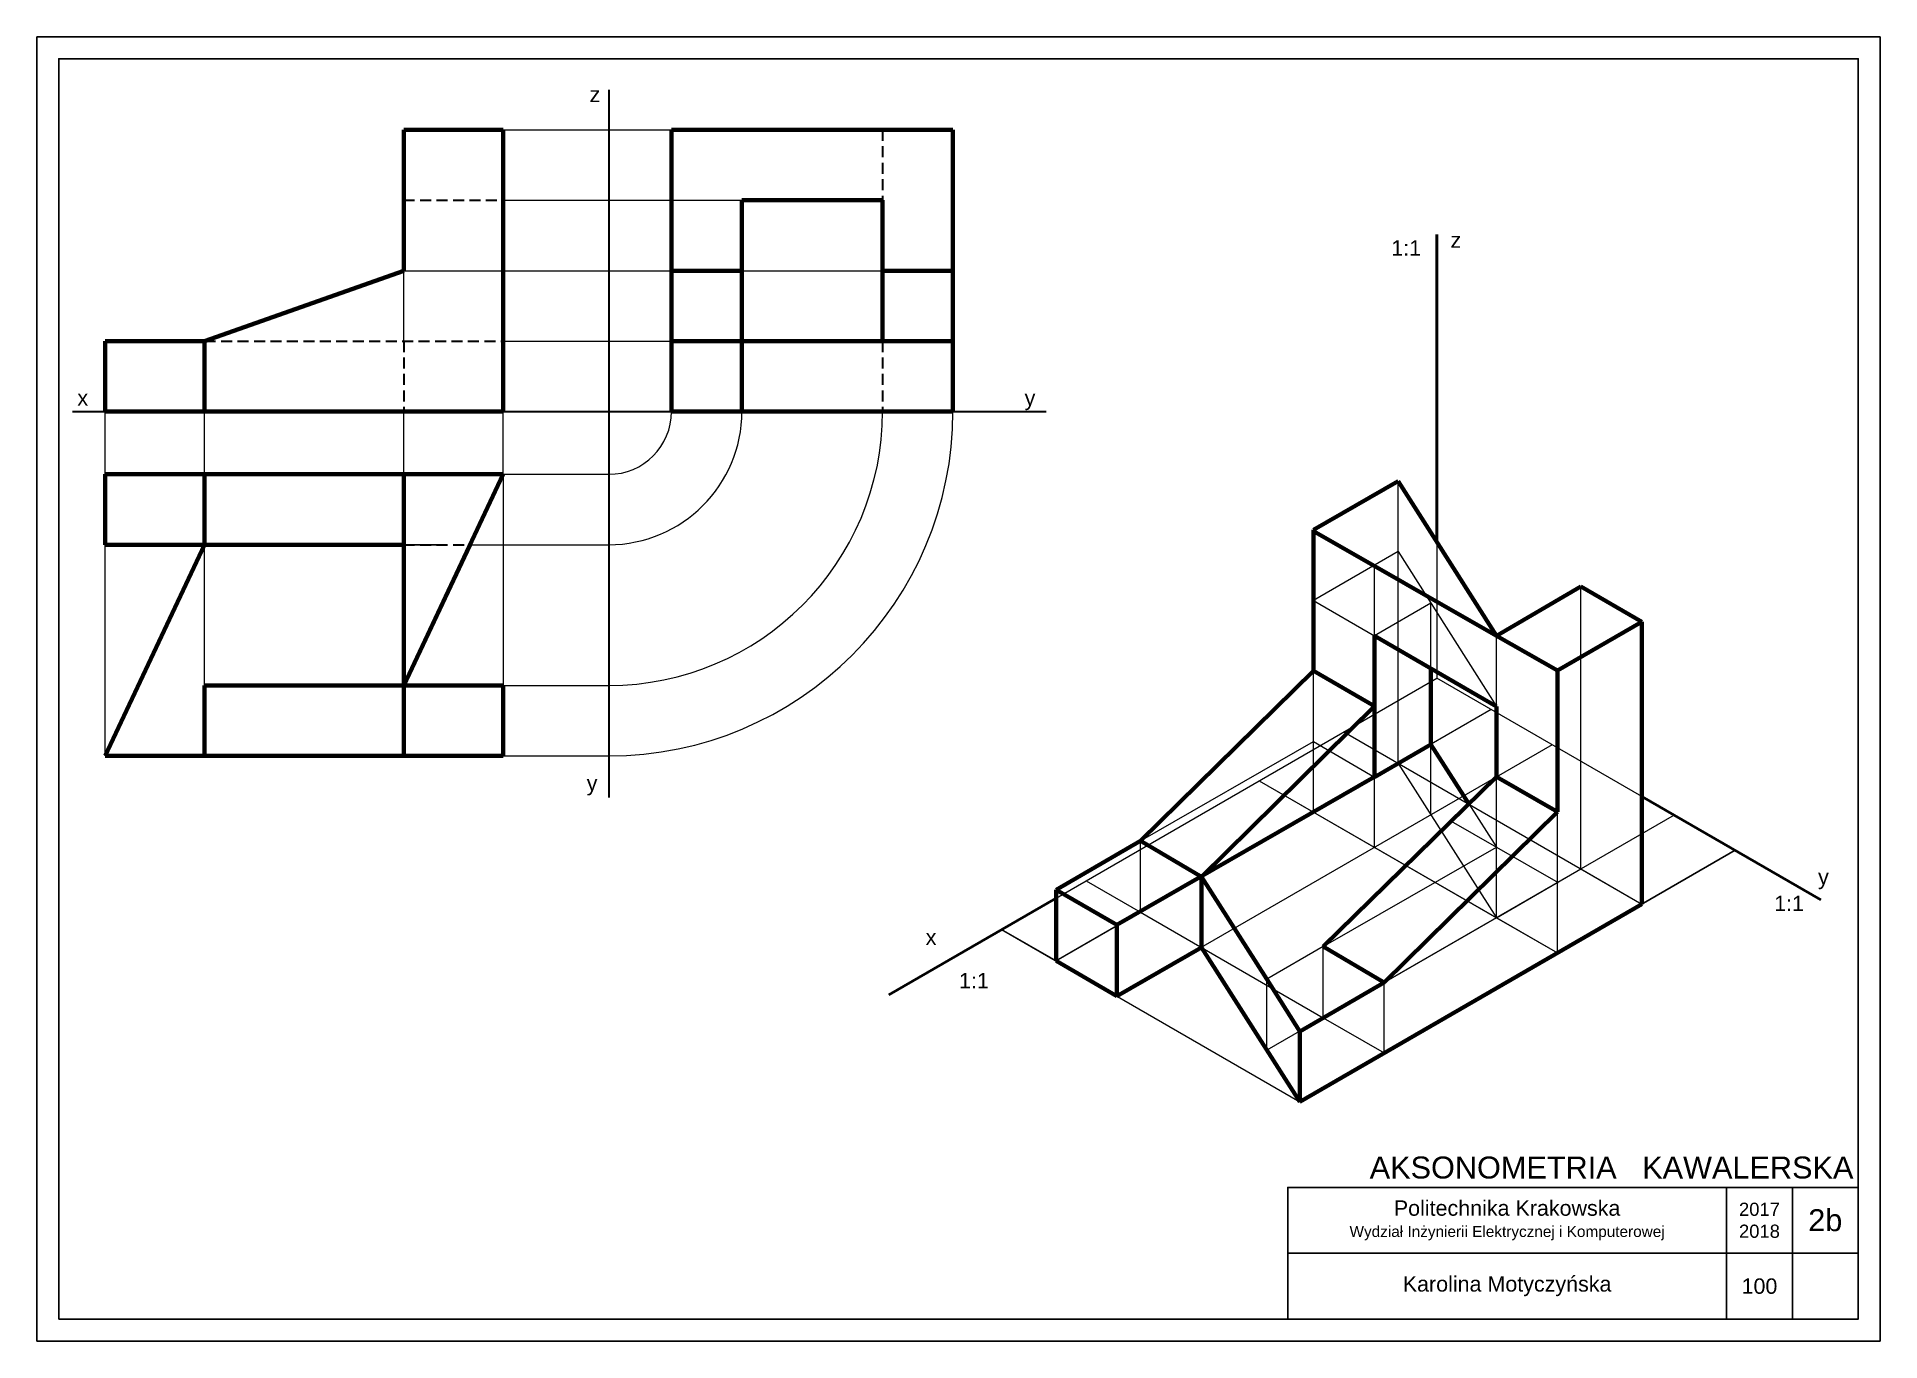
# Model space of a CAD drawing. Header units: inches. Extents: x 12 to 432, y 8 to 305.
import ezdxf

# ---------------------------------------------------------------- set-up
doc = ezdxf.new("R2010")
doc.units = ezdxf.units.IN
doc.header["$LTSCALE"] = 10
doc.header["$MEASUREMENT"] = 0
doc.linetypes.add('UKRYTE', pattern=[0.375, 0.25, -0.125])
for name, color, linetype in [('aksonometria_kawalerska', 7, 'Continuous'), ('IZOMETRIA', 7, 'Continuous'), ('RZUTY', 7, 'Continuous')]:
    doc.layers.add(name, color=color, linetype=linetype)
doc.styles.get("Standard").update_dxf_attribs({"font": 'arial.ttf'})

msp = doc.modelspace()

# ---------------------------------------------------------------- linework, layer by layer
for p, q in [((396.98, 12.88), (396.98, 42.88)), ((411.98, 12.88), (411.98, 42.88)), ((296.98, 27.88), (426.98, 27.88))]:
    msp.add_line(p, q)
for points in [[(11.98, 7.88), (431.98, 7.88), (431.98, 304.88), (11.98, 304.88)], [(16.98, 12.88), (426.98, 12.88), (426.98, 299.88), (16.98, 299.88)], [(296.98, 12.88), (426.98, 12.88), (426.98, 42.88), (296.98, 42.88)]]:
    msp.add_lwpolyline(points, close=True)
at = {"layer": 'IZOMETRIA', "lineweight": 50}
for p, q in [((330.98, 189.86), (330.98, 259.89)), ((377.67, 131.9), (418.47, 108.34)), ((206.12, 86.77), (244.2, 108.76))]:
    msp.add_line(p, q, dxfattribs=at)
at = {"layer": 'IZOMETRIA', "lineweight": 70}
for p, q in [((302.9, 192.63), (322.13, 203.73)), ((322.13, 203.73), (329.61, 192.02)), ((302.9, 160.49), (302.9, 192.63)), ((344.55, 168.5), (302.9, 192.32)), ((329.61, 192.02), (344.55, 168.5)), ((363.79, 179.69), (344.55, 168.5)), ((377.67, 171.67), (363.79, 179.69)), ((316.77, 168.52), (344.55, 152.43)), ((316.78, 152.47), (316.78, 168.52)), ((344.55, 168.5), (358.44, 160.57)), ((358.44, 160.57), (377.67, 171.67)), ((377.67, 139.53), (377.67, 171.67)), ((263.43, 121.77), (302.9, 160.49)), ((316.78, 152.47), (302.9, 160.49)), ((329.61, 159.87), (329.61, 161.09)), ((329.61, 143.8), (329.61, 159.87)), ((358.44, 128.42), (358.44, 160.57)), ((277.32, 113.57), (316.78, 152.47)), ((316.78, 136.4), (316.78, 152.47)), ((344.55, 136.36), (344.55, 152.43)), ((316.74, 136.33), (329.61, 143.76)), ((329.61, 143.76), (338.27, 130.2)), ((377.67, 107.38), (377.67, 139.53)), ((258.09, 102.65), (316.78, 136.4)), ((305.09, 97.72), (344.55, 136.36)), ((344.55, 136.36), (358.44, 128.42)), ((318.97, 89.52), (358.44, 128.42)), ((263.43, 121.77), (244.2, 110.66)), ((277.32, 113.57), (263.43, 121.77)), ((277.32, 97.36), (277.32, 113.57)), ((292.27, 90.31), (277.32, 113.57)), ((244.2, 94.45), (244.2, 110.66)), ((244.2, 110.66), (258.09, 102.65)), ((377.67, 107.38), (299.74, 62.39)), ((258.09, 86.44), (258.09, 102.65)), ((258.09, 86.44), (277.32, 97.54)), ((277.32, 97.54), (299.74, 62.39)), ((318.97, 89.52), (305.09, 97.72)), ((244.2, 94.45), (258.09, 86.44)), ((299.74, 78.42), (292.27, 90.31)), ((299.74, 78.42), (318.97, 89.52)), ((299.74, 62.39), (299.74, 78.6))]:
    msp.add_line(p, q, dxfattribs=at)
at = {"layer": 'IZOMETRIA', "lineweight": 18}
for p, q in [((322.13, 171.59), (322.13, 203.73)), ((330.98, 189.86), (330.98, 158.86)), ((322.13, 187.66), (302.9, 176.56)), ((322.13, 187.66), (344.55, 152.43)), ((316.78, 168.52), (316.78, 184.38)), ((302.9, 176.56), (316.77, 168.52)), ((363.79, 147.54), (363.79, 179.69)), ((329.61, 175.92), (316.77, 168.52)), ((329.61, 161.09), (329.61, 175.92)), ((322.13, 139.45), (322.13, 171.59)), ((344.55, 152.43), (344.55, 168.5)), ((302.9, 128.34), (302.9, 160.49)), ((244.2, 108.76), (330.98, 158.86)), ((377.67, 131.9), (330.98, 158.86)), ((343.37, 151.71), (244.2, 94.45)), ((363.79, 115.4), (363.79, 147.54)), ((357.25, 143.69), (258.09, 86.44)), ((263.43, 121.77), (302.9, 144.41)), ((302.9, 144.41), (316.78, 136.31)), ((309.74, 146.6), (377.67, 107.38)), ((316.74, 136.33), (329.61, 143.76)), ((329.61, 127.73), (329.61, 143.8)), ((244.2, 94.45), (322.13, 139.45)), ((322.13, 139.45), (344.55, 104.29)), ((315.76, 135.77), (263.43, 105.56)), ((290.51, 135.5), (358.44, 96.28)), ((290.51, 135.5), (344.55, 104.29)), ((317.72, 136.9), (315.76, 135.77)), ((316.78, 120.33), (316.78, 136.4)), ((344.55, 104.29), (344.55, 136.44)), ((338.27, 130.2), (344.55, 120.37)), ((385.02, 127.66), (292.27, 74.11)), ((334.26, 126.28), (344.55, 120.37)), ((358.44, 96.28), (358.44, 128.42)), ((263.43, 105.56), (263.43, 121.77)), ((305.09, 97.72), (344.55, 120.37)), ((344.55, 120.37), (358.58, 112.31)), ((258.09, 102.47), (277.32, 113.57)), ((344.55, 104.29), (363.79, 115.4)), ((344.55, 104.29), (363.79, 115.4)), ((363.79, 115.4), (377.67, 107.38)), ((363.79, 115.4), (377.67, 107.38)), ((251.04, 112.71), (263.43, 105.56)), ((251.04, 112.71), (263.43, 105.56)), ((318.97, 89.52), (358.44, 112.31)), ((263.43, 105.56), (244.2, 94.45)), ((263.43, 105.56), (305.09, 81.51)), ((377.67, 107.38), (299.74, 62.39)), ((377.67, 107.38), (299.74, 62.39)), ((231.81, 101.61), (299.74, 62.39)), ((244.2, 94.45), (231.81, 101.61)), ((344.55, 104.29), (305.09, 81.51)), ((344.55, 104.29), (358.44, 96.28)), ((305.09, 97.72), (292.27, 90.31)), ((305.09, 81.51), (305.09, 97.72)), ((292.27, 74.11), (292.27, 90.31)), ((318.97, 73.49), (318.97, 89.7)), ((305.09, 81.51), (318.97, 73.49))]:
    msp.add_line(p, q, dxfattribs=at)
at = {"layer": 'IZOMETRIA'}
msp.add_line((398.91, 119.64), (299.74, 62.39), dxfattribs=at)
at = {"layer": 'RZUTY', "lineweight": 35}
for p, q in [((142.28, 292.82), (142.28, 131.69)), ((20.1, 219.58), (241.94, 219.58)), ((95.56, 205.27), (95.56, 189.24))]:
    msp.add_line(p, q, dxfattribs=at)
at = {"layer": 'RZUTY', "lineweight": 70}
for p, q in [((118.23, 283.71), (95.56, 283.71)), ((95.56, 283.71), (95.56, 251.64)), ((118.23, 219.58), (118.23, 283.71)), ((220.71, 283.71), (156.58, 283.71)), ((156.58, 283.71), (156.58, 219.58)), ((220.71, 219.58), (220.71, 283.71)), ((172.62, 267.67), (204.68, 267.67)), ((172.62, 267.67), (172.62, 235.61)), ((204.68, 267.67), (204.68, 235.61)), ((95.56, 251.64), (50.21, 235.61)), ((156.58, 251.64), (172.62, 251.64)), ((204.68, 251.64), (220.71, 251.64)), ((27.53, 235.61), (50.21, 235.61)), ((27.53, 219.58), (27.53, 235.61)), ((50.21, 235.61), (50.21, 219.58)), ((156.58, 235.61), (172.62, 235.61)), ((220.71, 235.61), (172.62, 235.61)), ((172.62, 235.61), (172.62, 219.58)), ((27.53, 219.58), (118.23, 219.58)), ((156.58, 219.58), (220.71, 219.58)), ((118.23, 205.27), (27.53, 205.27)), ((27.53, 205.27), (27.53, 189.24)), ((50.21, 205.27), (50.21, 189.24)), ((50.21, 205.27), (50.21, 189.24)), ((118.23, 205.27), (95.56, 157.17)), ((95.56, 205.27), (95.56, 157.17)), ((50.21, 189.24), (27.53, 141.14)), ((27.53, 189.24), (50.21, 189.24)), ((50.21, 189.24), (95.56, 189.24)), ((110.67, 189.24), (95.56, 157.17)), ((50.21, 157.17), (95.56, 157.17)), ((50.21, 157.17), (50.21, 141.14)), ((95.56, 157.17), (118.23, 157.17)), ((95.56, 157.17), (95.56, 141.14)), ((118.23, 141.14), (118.23, 157.17)), ((27.53, 141.14), (118.23, 141.14))]:
    msp.add_line(p, q, dxfattribs=at)
at = {"layer": 'RZUTY', "lineweight": 18}
for p, q in [((118.23, 283.71), (156.58, 283.71)), ((118.23, 267.67), (172.62, 267.67)), ((95.56, 251.64), (204.68, 251.64)), ((95.56, 235.61), (95.56, 251.64)), ((27.53, 219.58), (27.53, 235.61)), ((27.53, 235.61), (50.21, 235.61)), ((118.23, 235.61), (156.58, 235.61)), ((27.53, 205.27), (27.53, 219.58)), ((50.21, 157.17), (50.21, 219.58)), ((95.56, 205.27), (95.56, 219.58)), ((118.23, 205.27), (118.23, 219.58)), ((50.21, 205.27), (50.21, 205.27)), ((95.56, 205.27), (95.56, 157.17)), ((118.23, 205.27), (142.28, 205.27)), ((118.23, 205.27), (118.23, 157.17)), ((27.53, 141.14), (27.53, 189.24)), ((28.96, 189.24), (50.21, 189.24)), ((50.21, 189.24), (103.11, 189.24)), ((103.11, 189.24), (50.21, 189.24)), ((110.67, 189.24), (142.28, 189.24)), ((72.88, 157.17), (50.21, 157.17)), ((50.21, 157.17), (50.21, 141.14)), ((95.56, 157.17), (72.88, 157.17)), ((72.88, 157.17), (95.56, 157.17)), ((95.56, 157.17), (72.88, 157.17)), ((118.23, 157.17), (142.28, 157.17)), ((50.21, 141.14), (118.23, 141.14)), ((118.23, 141.14), (142.28, 141.14))]:
    msp.add_line(p, q, dxfattribs=at)
at = {"layer": 'RZUTY', "linetype": 'UKRYTE', "lineweight": 35}
for p, q in [((204.68, 283.71), (204.68, 267.67)), ((95.56, 267.67), (118.23, 267.67)), ((50.21, 235.61), (118.23, 235.61)), ((95.56, 235.61), (95.56, 219.58)), ((204.68, 235.61), (204.68, 219.58)), ((95.56, 189.24), (110.67, 189.24))]:
    msp.add_line(p, q, dxfattribs=at)
at = {"layer": 'RZUTY', "lineweight": 18}
for radius in [14.31, 78.44, 30.34, 62.4]:
    msp.add_arc((142.28, 219.58), radius, 270, 0, dxfattribs=at)

# ---------------------------------------------------------------- texts
at = {"attachment_point": 5}
for s, width, insert, char_height in [('Politechnika Krakowska\\P{\\H0.71429x;Wydział Inżynierii Elektrycznej i Komputerowej }', 100, (346.98, 35.38), 3.5), ('2017\\P2018', 15, (404.48, 35.38), 3), ('2b', 15, (419.48, 35.38), 5)]:
    msp.add_mtext_dynamic_manual_height_columns(s, width=width, gutter_width=17.5, heights=[0], dxfattribs=dict(at, insert=insert, char_height=char_height))
at = {"lineweight": 18, "char_height": 3.5, "attachment_point": 5}
for s, width, insert in [('Karolina Motyczyńska', 100, (346.98, 20.38)), ('100', 15, (404.48, 20.38))]:
    msp.add_mtext_dynamic_manual_height_columns(s, width=width, gutter_width=17.5, heights=[0], dxfattribs=dict(at, insert=insert))
at = {"layer": 'aksonometria_kawalerska', "insert": (370.78, 47.37), "char_height": 5, "attachment_point": 5}
msp.add_mtext_dynamic_manual_height_columns('AKSONOMETRIA   KAWALERSKA', width=125.0121, gutter_width=17.5, heights=[0], dxfattribs=at)
at = {"layer": 'RZUTY', "lineweight": 18, "char_height": 3.5, "attachment_point": 1}
for s, width, heights, insert in [('z', 0.5437, [0.234], (137.92, 293.53)), ('1:1', 3.5, [0], (320.58, 258.56)), ('z', 2.0304, [0], (334.08, 260.37)), ('x', 6.3267, [0], (21.21, 224.42)), ('y', 6.3267, [0], (237.04, 224.42)), ('y', 2.0304, [0], (137.26, 136.7)), ('y', 2.0304, [0], (417.84, 115.33)), ('1:1', 3.5, [0], (407.84, 109.31)), ('x', 3.5, [0], (214.5, 101.61)), ('1:1', 3.5, [0], (222.09, 91.71))]:
    msp.add_mtext_dynamic_manual_height_columns(s, width=width, gutter_width=1, heights=heights, dxfattribs=dict(at, insert=insert))

doc.saveas('drawing.dxf')
